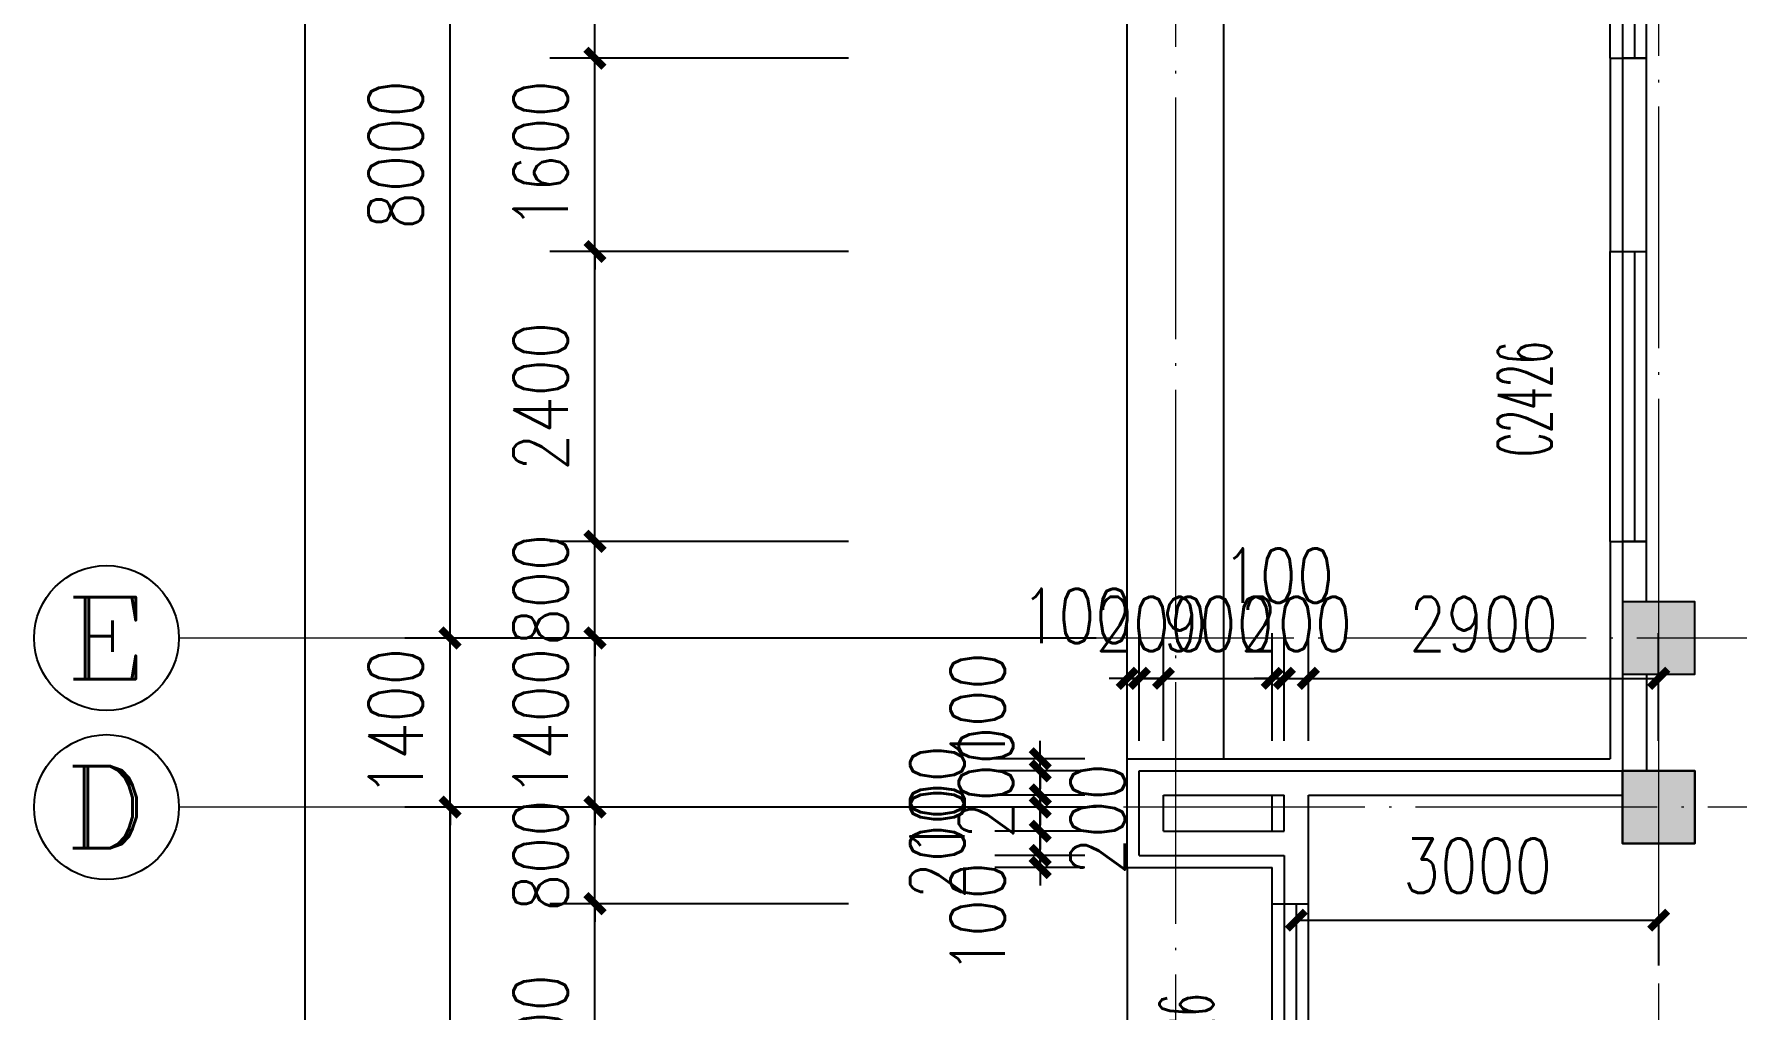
# Model space of a CAD drawing. Extents: x 1417642 to 3570900, y 124798 to 1191112.
# Drawn here: x 1430327 to 1444427, y 540692 to 548771 of the extents above; entities that cross this region are included whole.
import ezdxf
from ezdxf.enums import TextEntityAlignment as Align

# ---------------------------------------------------------------- set-up
doc = ezdxf.new("R2010")
doc.units = 0
doc.header["$LTSCALE"] = 1000
doc.header["$MEASUREMENT"] = 0
doc.linetypes.add('DOTE', pattern=[2.42, 2, -0.2, 0.02, -0.2])
doc.layers.get('0').update_dxf_attribs({"linetype": 'CONTINUOUS'})
doc.layers.get('Defpoints').update_dxf_attribs({"linetype": 'CONTINUOUS'})
for name, color, linetype in [('AXIS', 3, 'CONTINUOUS'), ('AXIS_TEXT', 7, 'CONTINUOUS'), ('colu', 2, 'CONTINUOUS'), ('COLUMN', 9, 'CONTINUOUS'), ('DOTE', 1, 'DOTE'), ('PUB_DIM', 3, 'CONTINUOUS'), ('PUB_HATCH', 8, 'CONTINUOUS'), ('STAIR', 2, 'CONTINUOUS'), ('SURFACE', 6, 'CONTINUOUS'), ('tiaozheng', 20, 'CONTINUOUS'), ('WALL', 4, 'CONTINUOUS'), ('WINDOW', 2, 'CONTINUOUS'), ('WINDOW_TEXT', 7, 'CONTINUOUS'), ('柱填充', 8, 'CONTINUOUS'), ('柱填充 @ 1', 8, 'CONTINUOUS'), ('立面造型', 40, 'CONTINUOUS')]:
    doc.layers.add(name, color=color, linetype=linetype)
doc.styles.add('_TCH_AXIS', font='COMPLEX', dxfattribs={"bigfont": 'GBCBIG'})
doc.styles.add('_TCH_WINDOW', font='ROMANS.shx', dxfattribs={"width": 0.7, "height": 400, "bigfont": 'Z.shx'})
doc.styles.add('DIM_FONT', font='SIMPLEX.shx', dxfattribs={"width": 0.8})
doc.dimstyles.new('DIMN150', dxfattribs={"dimscale": 1.5, "dimtxt": 300, "dimasz": 100, "dimexe": 250, "dimexo": 300, "dimgap": 150, "dimtad": 1, "dimdec": 0, "dimzin": 0, "dimdsep": 46, "dimtxsty": 'DIM_FONT', "dimblk": 'ARCHTICK', "dimcen": 0.09, "dimdle": 1.5, "dimclrt": 7, "dimazin": 2, "dimtfac": 1, "dimtdec": 0, "dimtix": 1, "dimtmove": 2, "dimatfit": 3, "dimldrblk": 'ARCHTICK', "dimfxl": 1, "dimtolj": 1, "dimtzin": 0, "dimarcsym": 0})

# ---------------------------------------------------------------- blocks, each defined once
blk = doc.blocks.new('5873')
at = {"layer": '柱填充 @ 1', "ltscale": 1000}
blk.add_hatch(color=256, dxfattribs=at).paths.add_polyline_path([(1507628, 714085), (1508228, 714085), (1508228, 713485), (1507628, 713485)])
at = {"layer": 'colu', "ltscale": 1000}
blk.add_lwpolyline([(1507628, 714085), (1508228, 714085), (1508228, 713485), (1507628, 713485)], close=True, dxfattribs=at)
blk = doc.blocks.new('896')
at = {"layer": '柱填充'}
h = blk.add_hatch(color=256, dxfattribs=at)
h.paths.add_polyline_path([(1580873, 568265), (1580873, 568965), (1580273, 568965), (1580273, 568265)])
h.paths.add_polyline_path([(1572873, 568265), (1572873, 568965), (1572273, 568965), (1572273, 568265)])
h.paths.add_polyline_path([(1564873, 568265), (1564873, 568965), (1564273, 568965), (1564273, 568265)])
h.paths.add_polyline_path([(1556873, 568265), (1556873, 568965), (1556273, 568965), (1556273, 568265)])
h.paths.add_polyline_path([(1546873, 568265), (1546873, 568965), (1546273, 568965), (1546273, 568265)])
h.paths.add_polyline_path([(1536873, 568265), (1536873, 568965), (1536273, 568965), (1536273, 568265)])
h.paths.add_polyline_path([(1533273, 568265), (1533273, 568965), (1532673, 568965), (1532673, 568265)])
h.paths.add_polyline_path([(1523273, 568365), (1523273, 568965), (1522673, 568965), (1522673, 568365)])
h.paths.add_polyline_path([(1590123, 558965), (1589423, 558965), (1589423, 558365), (1590123, 558365)])
h.paths.add_polyline_path([(1580923, 558365), (1580923, 559065), (1580223, 559065), (1580223, 558365)])
h.paths.add_polyline_path([(1572923, 558365), (1572923, 559065), (1572223, 559065), (1572223, 558365)])
h.paths.add_polyline_path([(1564923, 558365), (1564923, 559065), (1564223, 559065), (1564223, 558365)])
h.paths.add_polyline_path([(1556923, 558365), (1556923, 559065), (1556223, 559065), (1556223, 558365)])
h.paths.add_polyline_path([(1546923, 558365), (1546923, 559065), (1546223, 559065), (1546223, 558365)])
h.paths.add_polyline_path([(1536873, 558365), (1536873, 558965), (1536273, 558965), (1536273, 558365)])
h.paths.add_polyline_path([(1533273, 558365), (1533273, 558965), (1532673, 558965), (1532673, 558365)])
h.paths.add_polyline_path([(1523372, 558965), (1522672, 558965), (1522672, 558365), (1523372, 558365)])
h.paths.add_polyline_path([(1590123, 554765), (1590123, 555365), (1589523, 555365), (1589523, 554765)])
h.paths.add_polyline_path([(1580873, 554765), (1580873, 555365), (1580273, 555365), (1580273, 554765)])
h.paths.add_polyline_path([(1572873, 554765), (1572873, 555365), (1572273, 555365), (1572273, 554765)])
h.paths.add_polyline_path([(1564873, 554765), (1564873, 555365), (1564273, 555365), (1564273, 554765)])
h.paths.add_polyline_path([(1556873, 554765), (1556873, 555365), (1556273, 555365), (1556273, 554765)])
h.paths.add_polyline_path([(1546873, 554765), (1546873, 555365), (1546273, 555365), (1546273, 554765)])
h.paths.add_polyline_path([(1536873, 554765), (1536873, 555365), (1536273, 555365), (1536273, 554765)])
h.paths.add_polyline_path([(1533273, 554765), (1533273, 555365), (1532673, 555365), (1532673, 554765)])
h.paths.add_polyline_path([(1523372, 555365), (1522672, 555365), (1522672, 554765), (1523372, 554765)])
h.paths.add_polyline_path([(1590123, 546765), (1590123, 547365), (1589523, 547365), (1589523, 546765)])
h.paths.add_polyline_path([(1580873, 546765), (1580873, 547365), (1580273, 547365), (1580273, 546765)])
h.paths.add_polyline_path([(1572873, 546765), (1572873, 547365), (1572273, 547365), (1572273, 546765)])
h.paths.add_polyline_path([(1564873, 546765), (1564873, 547365), (1564273, 547365), (1564273, 546765)])
h.paths.add_polyline_path([(1556873, 546765), (1556873, 547365), (1556273, 547365), (1556273, 546765)])
h.paths.add_polyline_path([(1546873, 546715), (1546873, 547415), (1546173, 547415), (1546173, 546715)])
h.paths.add_polyline_path([(1536973, 546715), (1536973, 547415), (1536273, 547415), (1536273, 546715)])
h.paths.add_polyline_path([(1533273, 546715), (1533273, 547415), (1532573, 547415), (1532573, 546715)])
h.paths.add_polyline_path([(1523372, 547365), (1522672, 547365), (1522672, 546765), (1523372, 546765)])
h.paths.add_polyline_path([(1546873, 539365), (1546173, 539365), (1546173, 538765), (1546873, 538765)])
h.paths.add_polyline_path([(1536973, 538715), (1536973, 539415), (1536273, 539415), (1536273, 538715)])
h.paths.add_polyline_path([(1533273, 538715), (1533273, 539415), (1532573, 539415), (1532573, 538715)])
h.paths.add_polyline_path([(1523372, 539365), (1522672, 539365), (1522672, 538765), (1523372, 538765)])
h.paths.add_polyline_path([(1546873, 531365), (1546173, 531365), (1546173, 530765), (1546873, 530765)])
h.paths.add_polyline_path([(1536973, 530715), (1536973, 531415), (1536273, 531415), (1536273, 530715)])
h.paths.add_polyline_path([(1533273, 530715), (1533273, 531415), (1532573, 531415), (1532573, 530715)])
h.paths.add_polyline_path([(1523372, 531365), (1522672, 531365), (1522672, 530765), (1523372, 530765)])
h.paths.add_polyline_path([(1546873, 523365), (1546173, 523365), (1546173, 522765), (1546873, 522765)])
h.paths.add_polyline_path([(1536973, 522715), (1536973, 523415), (1536273, 523415), (1536273, 522715)])
h.paths.add_polyline_path([(1533273, 522715), (1533273, 523415), (1532573, 523415), (1532573, 522715)])
h.paths.add_polyline_path([(1523372, 523365), (1522672, 523365), (1522672, 522765), (1523372, 522765)])
h.paths.add_polyline_path([(1546873, 515365), (1546173, 515365), (1546173, 514765), (1546873, 514765)])
h.paths.add_polyline_path([(1536973, 514715), (1536973, 515415), (1536273, 515415), (1536273, 514715)])
h.paths.add_polyline_path([(1533273, 514715), (1533273, 515415), (1532573, 515415), (1532573, 514715)])
h.paths.add_polyline_path([(1523372, 515365), (1522672, 515365), (1522672, 514765), (1523372, 514765)])
h.paths.add_polyline_path([(1546873, 507365), (1546173, 507365), (1546173, 506765), (1546873, 506765)])
h.paths.add_polyline_path([(1536973, 506715), (1536973, 507415), (1536273, 507415), (1536273, 506715)])
h.paths.add_polyline_path([(1533273, 506715), (1533273, 507415), (1532573, 507415), (1532573, 506715)])
h.paths.add_polyline_path([(1523372, 507365), (1522672, 507365), (1522672, 506765), (1523372, 506765)])
h.paths.add_polyline_path([(1546873, 499365), (1546173, 499365), (1546173, 498765), (1546873, 498765)])
h.paths.add_polyline_path([(1536973, 498715), (1536973, 499415), (1536273, 499415), (1536273, 498715)])
h.paths.add_polyline_path([(1533273, 498715), (1533273, 499415), (1532573, 499415), (1532573, 498715)])
h.paths.add_polyline_path([(1523372, 499365), (1522672, 499365), (1522672, 498765), (1523372, 498765)])
h.paths.add_polyline_path([(1546873, 490765), (1546873, 491365), (1546273, 491365), (1546273, 490765)])
h.paths.add_polyline_path([(1536873, 490765), (1536873, 491365), (1536273, 491365), (1536273, 490765)])
h.paths.add_polyline_path([(1533273, 490765), (1533273, 491365), (1532673, 491365), (1532673, 490765)])
h.paths.add_polyline_path([(1523273, 490765), (1523273, 491365), (1522673, 491365), (1522673, 490765)])
at = {"layer": 'colu'}
blk.add_lwpolyline([(1523273, 490765), (1523273, 491365), (1522673, 491365), (1522673, 490765)], close=True, dxfattribs=at)
blk = doc.blocks.new('_ArchTick')
at = {"color": 0, "linetype": 'ByBlock', "const_width": 0.4}
blk.add_lwpolyline([(-0.5, -0.5), (0.5, 0.5)], dxfattribs=at)
blk = doc.blocks.new('*D1571')
at = {"layer": 'Defpoints', "color": 0}
for p in [(1439479, 543437), (1439379, 542471), (1439479, 542471)]:
    blk.add_point(p, dxfattribs=at)
at = {"layer": 'PUB_DIM', "color": 0, "lineweight": -2}
for p, q in [((1439379, 542921), (1439379, 543812)), ((1439479, 542921), (1439479, 543812)), ((1439379, 543437), (1439229, 543437)), ((1439379, 543437), (1439479, 543437)), ((1439479, 543437), (1439629, 543437))]:
    blk.add_line(p, q, dxfattribs=at)
at = {"layer": 'PUB_DIM', "color": 0, "lineweight": -2, "xscale": 150, "yscale": 150, "zscale": 150}
blk.add_blockref('_ArchTick', (1439379, 543437), dxfattribs=at)
at = {"layer": 'PUB_DIM', "color": 0, "lineweight": -2, "xscale": 150, "yscale": 150, "zscale": 150, "rotation": 180}
blk.add_blockref('_ArchTick', (1439479, 543437), dxfattribs=at)
at = {"layer": 'PUB_DIM', "color": 7, "insert": (1438961, 543954), "char_height": 450, "attachment_point": 5, "style": 'DIM_FONT'}
blk.add_mtext('\\A1;100', dxfattribs=at)
blk = doc.blocks.new('*D1572')
at = {"layer": 'Defpoints', "color": 0}
for p in [(1439679, 543437), (1439479, 542471), (1439679, 542471)]:
    blk.add_point(p, dxfattribs=at)
at = {"layer": 'PUB_DIM', "color": 0, "lineweight": -2}
for p, q in [((1439479, 542921), (1439479, 543812)), ((1439679, 542921), (1439679, 543812)), ((1439479, 543437), (1439329, 543437)), ((1439479, 543437), (1439679, 543437)), ((1439679, 543437), (1439829, 543437))]:
    blk.add_line(p, q, dxfattribs=at)
at = {"layer": 'PUB_DIM', "color": 0, "lineweight": -2, "xscale": 150, "yscale": 150, "zscale": 150}
blk.add_blockref('_ArchTick', (1439479, 543437), dxfattribs=at)
at = {"layer": 'PUB_DIM', "color": 0, "lineweight": -2, "xscale": 150, "yscale": 150, "zscale": 150, "rotation": 180}
blk.add_blockref('_ArchTick', (1439679, 543437), dxfattribs=at)
at = {"layer": 'PUB_DIM', "color": 7, "insert": (1439579, 543887), "char_height": 450, "attachment_point": 5, "style": 'DIM_FONT'}
blk.add_mtext('\\A1;200', dxfattribs=at)
blk = doc.blocks.new('*D1573')
at = {"layer": 'Defpoints', "color": 0}
for p in [(1440579, 543437), (1439679, 542471), (1440579, 542471)]:
    blk.add_point(p, dxfattribs=at)
at = {"layer": 'PUB_DIM', "color": 0, "lineweight": -2}
for p, q in [((1439679, 542921), (1439679, 543812)), ((1440579, 542921), (1440579, 543812)), ((1439679, 543437), (1439529, 543437)), ((1439679, 543437), (1440579, 543437)), ((1440579, 543437), (1440729, 543437))]:
    blk.add_line(p, q, dxfattribs=at)
at = {"layer": 'PUB_DIM', "color": 0, "lineweight": -2, "xscale": 150, "yscale": 150, "zscale": 150}
blk.add_blockref('_ArchTick', (1439679, 543437), dxfattribs=at)
at = {"layer": 'PUB_DIM', "color": 0, "lineweight": -2, "xscale": 150, "yscale": 150, "zscale": 150, "rotation": 180}
blk.add_blockref('_ArchTick', (1440579, 543437), dxfattribs=at)
at = {"layer": 'PUB_DIM', "color": 7, "insert": (1440129, 543887), "char_height": 450, "attachment_point": 5, "style": 'DIM_FONT'}
blk.add_mtext('\\A1;900', dxfattribs=at)
blk = doc.blocks.new('*D1574')
at = {"layer": 'Defpoints', "color": 0}
for p in [(1440679, 543437), (1440579, 542471), (1440679, 542471)]:
    blk.add_point(p, dxfattribs=at)
at = {"layer": 'PUB_DIM', "color": 0, "lineweight": -2}
for p, q in [((1440579, 542921), (1440579, 543812)), ((1440679, 542921), (1440679, 543812)), ((1440579, 543437), (1440429, 543437)), ((1440579, 543437), (1440679, 543437)), ((1440679, 543437), (1440829, 543437))]:
    blk.add_line(p, q, dxfattribs=at)
at = {"layer": 'PUB_DIM', "color": 0, "lineweight": -2, "xscale": 150, "yscale": 150, "zscale": 150}
blk.add_blockref('_ArchTick', (1440579, 543437), dxfattribs=at)
at = {"layer": 'PUB_DIM', "color": 0, "lineweight": -2, "xscale": 150, "yscale": 150, "zscale": 150, "rotation": 180}
blk.add_blockref('_ArchTick', (1440679, 543437), dxfattribs=at)
at = {"layer": 'PUB_DIM', "color": 7, "insert": (1440629, 544288), "char_height": 450, "attachment_point": 5, "style": 'DIM_FONT'}
blk.add_mtext('\\A1;100', dxfattribs=at)
blk = doc.blocks.new('*D1575')
at = {"layer": 'Defpoints', "color": 0}
for p in [(1440879, 543437), (1440679, 542471), (1440879, 542471)]:
    blk.add_point(p, dxfattribs=at)
at = {"layer": 'PUB_DIM', "color": 0, "lineweight": -2}
for p, q in [((1440679, 542921), (1440679, 543812)), ((1440879, 542921), (1440879, 543812)), ((1440679, 543437), (1440529, 543437)), ((1440679, 543437), (1440879, 543437)), ((1440879, 543437), (1441029, 543437))]:
    blk.add_line(p, q, dxfattribs=at)
at = {"layer": 'PUB_DIM', "color": 0, "lineweight": -2, "xscale": 150, "yscale": 150, "zscale": 150}
blk.add_blockref('_ArchTick', (1440679, 543437), dxfattribs=at)
at = {"layer": 'PUB_DIM', "color": 0, "lineweight": -2, "xscale": 150, "yscale": 150, "zscale": 150, "rotation": 180}
blk.add_blockref('_ArchTick', (1440879, 543437), dxfattribs=at)
at = {"layer": 'PUB_DIM', "color": 7, "insert": (1440779, 543887), "char_height": 450, "attachment_point": 5, "style": 'DIM_FONT'}
blk.add_mtext('\\A1;200', dxfattribs=at)
blk = doc.blocks.new('*D1576')
at = {"layer": 'Defpoints', "color": 0}
for p in [(1443779, 543437), (1440879, 542471), (1443779, 542471)]:
    blk.add_point(p, dxfattribs=at)
at = {"layer": 'PUB_DIM', "color": 0, "lineweight": -2}
for p, q in [((1440879, 542921), (1440879, 543812)), ((1443779, 542921), (1443779, 543812)), ((1440876, 543437), (1443781, 543437))]:
    blk.add_line(p, q, dxfattribs=at)
at = {"layer": 'PUB_DIM', "color": 0, "lineweight": -2, "xscale": 150, "yscale": 150, "zscale": 150, "rotation": 180}
blk.add_blockref('_ArchTick', (1440879, 543437), dxfattribs=at)
at = {"layer": 'PUB_DIM', "color": 0, "lineweight": -2, "xscale": 150, "yscale": 150, "zscale": 150}
blk.add_blockref('_ArchTick', (1443779, 543437), dxfattribs=at)
at = {"layer": 'PUB_DIM', "color": 7, "insert": (1442329, 543887), "char_height": 450, "attachment_point": 5, "style": 'DIM_FONT'}
blk.add_mtext('\\A1;2900', dxfattribs=at)
blk = doc.blocks.new('*D2414')
at = {"layer": 'Defpoints', "color": 0}
for p in [(1438659, 542771), (1439479, 542771), (1439479, 542671)]:
    blk.add_point(p, dxfattribs=at)
at = {"layer": 'PUB_DIM', "color": 0, "lineweight": -2}
for p, q in [((1438659, 542771), (1438659, 542921)), ((1439029, 542771), (1438284, 542771)), ((1438659, 542671), (1438659, 542771)), ((1439029, 542671), (1438284, 542671)), ((1438659, 542671), (1438659, 542521))]:
    blk.add_line(p, q, dxfattribs=at)
at = {"layer": 'PUB_DIM', "color": 0, "lineweight": -2, "xscale": 150, "yscale": 150, "zscale": 150}
for p, rotation in [((1438659, 542771), 270), ((1438659, 542671), 90)]:
    blk.add_blockref('_ArchTick', p, dxfattribs=dict(at, rotation=rotation))
at = {"layer": 'PUB_DIM', "color": 7, "insert": (1438141, 543189), "char_height": 450, "attachment_point": 5, "rotation": 90, "style": 'DIM_FONT'}
blk.add_mtext('\\A1;100', dxfattribs=at)
blk = doc.blocks.new('*D2415')
at = {"layer": 'Defpoints', "color": 0}
for p in [(1438659, 542671), (1439479, 542671), (1439479, 542471)]:
    blk.add_point(p, dxfattribs=at)
at = {"layer": 'PUB_DIM', "color": 0, "lineweight": -2}
for p, q in [((1438659, 542671), (1438659, 542821)), ((1439029, 542671), (1438284, 542671)), ((1438659, 542471), (1438659, 542671)), ((1439029, 542471), (1438284, 542471)), ((1438659, 542471), (1438659, 542321))]:
    blk.add_line(p, q, dxfattribs=at)
at = {"layer": 'PUB_DIM', "color": 0, "lineweight": -2, "xscale": 150, "yscale": 150, "zscale": 150}
for p, rotation in [((1438659, 542671), 270), ((1438659, 542471), 90)]:
    blk.add_blockref('_ArchTick', p, dxfattribs=dict(at, rotation=rotation))
at = {"layer": 'PUB_DIM', "color": 7, "insert": (1438209, 542571), "char_height": 450, "attachment_point": 5, "rotation": 90, "style": 'DIM_FONT'}
blk.add_mtext('\\A1;200', dxfattribs=at)
blk = doc.blocks.new('*D2416')
at = {"layer": 'Defpoints', "color": 0}
for p in [(1438659, 542471), (1439479, 542471), (1439479, 542371)]:
    blk.add_point(p, dxfattribs=at)
at = {"layer": 'PUB_DIM', "color": 0, "lineweight": -2}
for p, q in [((1438659, 542471), (1438659, 542621)), ((1439029, 542471), (1438284, 542471)), ((1438659, 542371), (1438659, 542471)), ((1439029, 542371), (1438284, 542371)), ((1438659, 542371), (1438659, 542221))]:
    blk.add_line(p, q, dxfattribs=at)
at = {"layer": 'PUB_DIM', "color": 0, "lineweight": -2, "xscale": 150, "yscale": 150, "zscale": 150}
for p, rotation in [((1438659, 542471), 270), ((1438659, 542371), 90)]:
    blk.add_blockref('_ArchTick', p, dxfattribs=dict(at, rotation=rotation))
at = {"layer": 'PUB_DIM', "color": 7, "insert": (1437807, 542421), "char_height": 450, "attachment_point": 5, "rotation": 90, "style": 'DIM_FONT'}
blk.add_mtext('\\A1;100', dxfattribs=at)
blk = doc.blocks.new('*D2417')
at = {"layer": 'Defpoints', "color": 0}
for p in [(1438659, 542371), (1439479, 542371), (1439479, 542171)]:
    blk.add_point(p, dxfattribs=at)
at = {"layer": 'PUB_DIM', "color": 0, "lineweight": -2}
for p, q in [((1438659, 542371), (1438659, 542521)), ((1439029, 542371), (1438284, 542371)), ((1438659, 542171), (1438659, 542371)), ((1439029, 542171), (1438284, 542171)), ((1438659, 542171), (1438659, 542021))]:
    blk.add_line(p, q, dxfattribs=at)
at = {"layer": 'PUB_DIM', "color": 0, "lineweight": -2, "xscale": 150, "yscale": 150, "zscale": 150}
for p, rotation in [((1438659, 542371), 270), ((1438659, 542171), 90)]:
    blk.add_blockref('_ArchTick', p, dxfattribs=dict(at, rotation=rotation))
at = {"layer": 'PUB_DIM', "color": 7, "insert": (1439134, 542271), "char_height": 450, "attachment_point": 5, "rotation": 90, "style": 'DIM_FONT'}
blk.add_mtext('\\A1;200', dxfattribs=at)
blk = doc.blocks.new('*D2418')
at = {"layer": 'Defpoints', "color": 0}
for p in [(1438659, 542171), (1439479, 542171), (1439479, 541971)]:
    blk.add_point(p, dxfattribs=at)
at = {"layer": 'PUB_DIM', "color": 0, "lineweight": -2}
for p, q in [((1438659, 542171), (1438659, 542321)), ((1439029, 542171), (1438284, 542171)), ((1438659, 541971), (1438659, 542171)), ((1439029, 541971), (1438284, 541971)), ((1438659, 541971), (1438659, 541821))]:
    blk.add_line(p, q, dxfattribs=at)
at = {"layer": 'PUB_DIM', "color": 0, "lineweight": -2, "xscale": 150, "yscale": 150, "zscale": 150}
for p, rotation in [((1438659, 542171), 270), ((1438659, 541971), 90)]:
    blk.add_blockref('_ArchTick', p, dxfattribs=dict(at, rotation=rotation))
at = {"layer": 'PUB_DIM', "color": 7, "insert": (1437807, 542071), "char_height": 450, "attachment_point": 5, "rotation": 90, "style": 'DIM_FONT'}
blk.add_mtext('\\A1;200', dxfattribs=at)
blk = doc.blocks.new('*D2419')
at = {"layer": 'Defpoints', "color": 0}
for p in [(1438659, 541971), (1439479, 541971), (1439479, 541871)]:
    blk.add_point(p, dxfattribs=at)
at = {"layer": 'PUB_DIM', "color": 0, "lineweight": -2}
for p, q in [((1438659, 541971), (1438659, 542121)), ((1439029, 541971), (1438284, 541971)), ((1439029, 541871), (1438284, 541871)), ((1438659, 541871), (1438659, 541971)), ((1438659, 541871), (1438659, 541721))]:
    blk.add_line(p, q, dxfattribs=at)
at = {"layer": 'PUB_DIM', "color": 0, "lineweight": -2, "xscale": 150, "yscale": 150, "zscale": 150}
for p, rotation in [((1438659, 541971), 270), ((1438659, 541871), 90)]:
    blk.add_blockref('_ArchTick', p, dxfattribs=dict(at, rotation=rotation))
at = {"layer": 'PUB_DIM', "color": 7, "insert": (1438141, 541453), "char_height": 450, "attachment_point": 5, "rotation": 90, "style": 'DIM_FONT'}
blk.add_mtext('\\A1;100', dxfattribs=at)
blk = doc.blocks.new('*D2823')
at = {"layer": 'Defpoints', "color": 0}
for p in [(1432572, 621371), (1436080, 621371), (1436080, 522771)]:
    blk.add_point(p, dxfattribs=at)
at = {"layer": 'PUB_DIM', "color": 0, "lineweight": -2}
for p, q in [((1435630, 621371), (1432197, 621371)), ((1432572, 522769), (1432572, 621373)), ((1435630, 522771), (1432197, 522771))]:
    blk.add_line(p, q, dxfattribs=at)
at = {"layer": 'PUB_DIM', "color": 0, "lineweight": -2, "xscale": 150, "yscale": 150, "zscale": 150}
for p, rotation in [((1432572, 621371), 90), ((1432572, 522771), 270)]:
    blk.add_blockref('_ArchTick', p, dxfattribs=dict(at, rotation=rotation))
at = {"layer": 'PUB_DIM', "color": 7, "insert": (1432122, 572071), "char_height": 450, "attachment_point": 5, "rotation": 90, "style": 'DIM_FONT'}
blk.add_mtext('\\A1;98600', dxfattribs=at)
blk = doc.blocks.new('*D2834')
at = {"layer": 'AXIS', "color": 0, "lineweight": -2}
for p, q in [((1439121, 551771), (1433397, 551771)), ((1433772, 543769), (1433772, 551773)), ((1439121, 543771), (1433397, 543771))]:
    blk.add_line(p, q, dxfattribs=at)
at = {"layer": 'Defpoints', "color": 0}
for p in [(1433772, 551771), (1439571, 551771), (1439571, 543771)]:
    blk.add_point(p, dxfattribs=at)
at = {"layer": 'AXIS', "color": 0, "lineweight": -2, "xscale": 150, "yscale": 150, "zscale": 150}
for p, rotation in [((1433772, 551771), 90), ((1433772, 543771), 270)]:
    blk.add_blockref('_ArchTick', p, dxfattribs=dict(at, rotation=rotation))
at = {"layer": 'AXIS', "color": 7, "insert": (1433322, 547771), "char_height": 450, "attachment_point": 5, "rotation": 90, "style": 'DIM_FONT'}
blk.add_mtext('\\A1;8000', dxfattribs=at)
blk = doc.blocks.new('*D2835')
at = {"layer": 'AXIS', "color": 0, "lineweight": -2}
for p, q in [((1433772, 543771), (1433772, 543921)), ((1439121, 543771), (1433397, 543771)), ((1433772, 542371), (1433772, 543771)), ((1439121, 542371), (1433397, 542371)), ((1433772, 542371), (1433772, 542221))]:
    blk.add_line(p, q, dxfattribs=at)
at = {"layer": 'Defpoints', "color": 0}
for p in [(1433772, 543771), (1439571, 543771), (1439571, 542371)]:
    blk.add_point(p, dxfattribs=at)
at = {"layer": 'AXIS', "color": 0, "lineweight": -2, "xscale": 150, "yscale": 150, "zscale": 150}
for p, rotation in [((1433772, 543771), 270), ((1433772, 542371), 90)]:
    blk.add_blockref('_ArchTick', p, dxfattribs=dict(at, rotation=rotation))
at = {"layer": 'AXIS', "color": 7, "insert": (1433322, 543071), "char_height": 450, "attachment_point": 5, "rotation": 90, "style": 'DIM_FONT'}
blk.add_mtext('\\A1;1400', dxfattribs=at)
blk = doc.blocks.new('*D2836')
at = {"layer": 'AXIS', "color": 0, "lineweight": -2}
for p, q in [((1439121, 542371), (1433397, 542371)), ((1433772, 534369), (1433772, 542373)), ((1439121, 534371), (1433397, 534371))]:
    blk.add_line(p, q, dxfattribs=at)
at = {"layer": 'Defpoints', "color": 0}
for p in [(1433772, 542371), (1439571, 542371), (1439571, 534371)]:
    blk.add_point(p, dxfattribs=at)
at = {"layer": 'AXIS', "color": 0, "lineweight": -2, "xscale": 150, "yscale": 150, "zscale": 150}
for p, rotation in [((1433772, 542371), 90), ((1433772, 534371), 270)]:
    blk.add_blockref('_ArchTick', p, dxfattribs=dict(at, rotation=rotation))
at = {"layer": 'AXIS', "color": 7, "insert": (1433322, 538371), "char_height": 450, "attachment_point": 5, "rotation": 90, "style": 'DIM_FONT'}
blk.add_mtext('\\A1;8000', dxfattribs=at)
blk = doc.blocks.new('*D2871')
at = {"layer": 'Defpoints', "color": 0}
for p in [(1434972, 550771), (1437521, 550771), (1437521, 548571)]:
    blk.add_point(p, dxfattribs=at)
at = {"layer": 'PUB_DIM', "color": 0, "lineweight": -2}
for p, q in [((1437071, 550771), (1434597, 550771)), ((1434972, 548569), (1434972, 550773)), ((1437071, 548571), (1434597, 548571))]:
    blk.add_line(p, q, dxfattribs=at)
at = {"layer": 'PUB_DIM', "color": 0, "lineweight": -2, "xscale": 150, "yscale": 150, "zscale": 150}
for p, rotation in [((1434972, 550771), 90), ((1434972, 548571), 270)]:
    blk.add_blockref('_ArchTick', p, dxfattribs=dict(at, rotation=rotation))
at = {"layer": 'PUB_DIM', "color": 7, "insert": (1434522, 549671), "char_height": 450, "attachment_point": 5, "rotation": 90, "style": 'DIM_FONT'}
blk.add_mtext('\\A1;2200', dxfattribs=at)
blk = doc.blocks.new('*D2872')
at = {"layer": 'Defpoints', "color": 0}
for p in [(1434972, 548571), (1437521, 548571), (1437521, 546971)]:
    blk.add_point(p, dxfattribs=at)
at = {"layer": 'PUB_DIM', "color": 0, "lineweight": -2}
for p, q in [((1434972, 548571), (1434972, 548721)), ((1437071, 548571), (1434597, 548571)), ((1434972, 546971), (1434972, 548571)), ((1437071, 546971), (1434597, 546971)), ((1434972, 546971), (1434972, 546821))]:
    blk.add_line(p, q, dxfattribs=at)
at = {"layer": 'PUB_DIM', "color": 0, "lineweight": -2, "xscale": 150, "yscale": 150, "zscale": 150}
for p, rotation in [((1434972, 548571), 270), ((1434972, 546971), 90)]:
    blk.add_blockref('_ArchTick', p, dxfattribs=dict(at, rotation=rotation))
at = {"layer": 'PUB_DIM', "color": 7, "insert": (1434522, 547771), "char_height": 450, "attachment_point": 5, "rotation": 90, "style": 'DIM_FONT'}
blk.add_mtext('\\A1;1600', dxfattribs=at)
blk = doc.blocks.new('*D2873')
at = {"layer": 'Defpoints', "color": 0}
for p in [(1434972, 546971), (1437521, 546971), (1437521, 544571)]:
    blk.add_point(p, dxfattribs=at)
at = {"layer": 'PUB_DIM', "color": 0, "lineweight": -2}
for p, q in [((1437071, 546971), (1434597, 546971)), ((1434972, 544569), (1434972, 546973)), ((1437071, 544571), (1434597, 544571))]:
    blk.add_line(p, q, dxfattribs=at)
at = {"layer": 'PUB_DIM', "color": 0, "lineweight": -2, "xscale": 150, "yscale": 150, "zscale": 150}
for p, rotation in [((1434972, 546971), 90), ((1434972, 544571), 270)]:
    blk.add_blockref('_ArchTick', p, dxfattribs=dict(at, rotation=rotation))
at = {"layer": 'PUB_DIM', "color": 7, "insert": (1434522, 545771), "char_height": 450, "attachment_point": 5, "rotation": 90, "style": 'DIM_FONT'}
blk.add_mtext('\\A1;2400', dxfattribs=at)
blk = doc.blocks.new('*D2874')
at = {"layer": 'Defpoints', "color": 0}
for p in [(1434972, 544571), (1437521, 544571), (1437521, 543771)]:
    blk.add_point(p, dxfattribs=at)
at = {"layer": 'PUB_DIM', "color": 0, "lineweight": -2}
for p, q in [((1434972, 544571), (1434972, 544721)), ((1437071, 544571), (1434597, 544571)), ((1434972, 543771), (1434972, 544571)), ((1437071, 543771), (1434597, 543771)), ((1434972, 543771), (1434972, 543621))]:
    blk.add_line(p, q, dxfattribs=at)
at = {"layer": 'PUB_DIM', "color": 0, "lineweight": -2, "xscale": 150, "yscale": 150, "zscale": 150}
for p, rotation in [((1434972, 544571), 270), ((1434972, 543771), 90)]:
    blk.add_blockref('_ArchTick', p, dxfattribs=dict(at, rotation=rotation))
at = {"layer": 'PUB_DIM', "color": 7, "insert": (1434522, 544171), "char_height": 450, "attachment_point": 5, "rotation": 90, "style": 'DIM_FONT'}
blk.add_mtext('\\A1;800', dxfattribs=at)
blk = doc.blocks.new('*D2875')
at = {"layer": 'Defpoints', "color": 0}
for p in [(1434972, 543771), (1437521, 543771), (1437521, 542371)]:
    blk.add_point(p, dxfattribs=at)
at = {"layer": 'PUB_DIM', "color": 0, "lineweight": -2}
for p, q in [((1434972, 543771), (1434972, 543921)), ((1437071, 543771), (1434597, 543771)), ((1434972, 542371), (1434972, 543771)), ((1437071, 542371), (1434597, 542371)), ((1434972, 542371), (1434972, 542221))]:
    blk.add_line(p, q, dxfattribs=at)
at = {"layer": 'PUB_DIM', "color": 0, "lineweight": -2, "xscale": 150, "yscale": 150, "zscale": 150}
for p, rotation in [((1434972, 543771), 270), ((1434972, 542371), 90)]:
    blk.add_blockref('_ArchTick', p, dxfattribs=dict(at, rotation=rotation))
at = {"layer": 'PUB_DIM', "color": 7, "insert": (1434522, 543071), "char_height": 450, "attachment_point": 5, "rotation": 90, "style": 'DIM_FONT'}
blk.add_mtext('\\A1;1400', dxfattribs=at)
blk = doc.blocks.new('*D2876')
at = {"layer": 'Defpoints', "color": 0}
for p in [(1434972, 542371), (1437521, 542371), (1437521, 541571)]:
    blk.add_point(p, dxfattribs=at)
at = {"layer": 'PUB_DIM', "color": 0, "lineweight": -2}
for p, q in [((1434972, 542371), (1434972, 542521)), ((1437071, 542371), (1434597, 542371)), ((1434972, 541571), (1434972, 542371)), ((1437071, 541571), (1434597, 541571)), ((1434972, 541571), (1434972, 541421))]:
    blk.add_line(p, q, dxfattribs=at)
at = {"layer": 'PUB_DIM', "color": 0, "lineweight": -2, "xscale": 150, "yscale": 150, "zscale": 150}
for p, rotation in [((1434972, 542371), 270), ((1434972, 541571), 90)]:
    blk.add_blockref('_ArchTick', p, dxfattribs=dict(at, rotation=rotation))
at = {"layer": 'PUB_DIM', "color": 7, "insert": (1434522, 541971), "char_height": 450, "attachment_point": 5, "rotation": 90, "style": 'DIM_FONT'}
blk.add_mtext('\\A1;800', dxfattribs=at)
blk = doc.blocks.new('*D2877')
at = {"layer": 'Defpoints', "color": 0}
for p in [(1434972, 541571), (1437521, 541571), (1437521, 539171)]:
    blk.add_point(p, dxfattribs=at)
at = {"layer": 'PUB_DIM', "color": 0, "lineweight": -2}
for p, q in [((1437071, 541571), (1434597, 541571)), ((1434972, 539169), (1434972, 541573)), ((1437071, 539171), (1434597, 539171))]:
    blk.add_line(p, q, dxfattribs=at)
at = {"layer": 'PUB_DIM', "color": 0, "lineweight": -2, "xscale": 150, "yscale": 150, "zscale": 150}
for p, rotation in [((1434972, 541571), 90), ((1434972, 539171), 270)]:
    blk.add_blockref('_ArchTick', p, dxfattribs=dict(at, rotation=rotation))
at = {"layer": 'PUB_DIM', "color": 7, "insert": (1434522, 540371), "char_height": 450, "attachment_point": 5, "rotation": 90, "style": 'DIM_FONT'}
blk.add_mtext('\\A1;2400', dxfattribs=at)
blk = doc.blocks.new('*D3080')
at = {"layer": 'Defpoints', "color": 0}
for p in [(1440779, 541871), (1443779, 541871), (1443779, 541435)]:
    blk.add_point(p, dxfattribs=at)
at = {"layer": 'PUB_DIM', "color": 0, "lineweight": -2}
for p, q in [((1440776, 541435), (1443781, 541435)), ((1440779, 541421), (1440779, 541060)), ((1443779, 541421), (1443779, 541060))]:
    blk.add_line(p, q, dxfattribs=at)
at = {"layer": 'PUB_DIM', "color": 0, "lineweight": -2, "xscale": 150, "yscale": 150, "zscale": 150, "rotation": 180}
blk.add_blockref('_ArchTick', (1440779, 541435), dxfattribs=at)
at = {"layer": 'PUB_DIM', "color": 0, "lineweight": -2, "xscale": 150, "yscale": 150, "zscale": 150}
blk.add_blockref('_ArchTick', (1443779, 541435), dxfattribs=at)
at = {"layer": 'PUB_DIM', "color": 7, "insert": (1442279, 541885), "char_height": 450, "attachment_point": 5, "style": 'DIM_FONT'}
blk.add_mtext('\\A1;3000', dxfattribs=at)
blk = doc.blocks.new('_FZH')
blk.add_lwpolyline([(-0.5, -0.5), (0.5, -0.5), (0.5, 0.5), (-0.5, 0.5)], close=True)
at = {"layer": 'PUB_HATCH'}
blk.add_solid([(-0.5, -0.5), (0.5, -0.5), (-0.5, 0.5), (0.5, 0.5)], dxfattribs=at)
blk = doc.blocks.new('$TCHSYS$WIN2D')
for p, q in [((-0.5, 0.5), (0.5, 0.5)), ((-0.5, 0.5), (-0.5, -0.5)), ((0.5, 0.5), (0.5, -0.5)), ((0.5, 0.1667), (-0.5, 0.1667)), ((0.5, -0.1667), (-0.5, -0.1667)), ((-0.5, -0.5), (0.5, -0.5))]:
    blk.add_line(p, q)

msp = doc.modelspace()

# ---------------------------------------------------------------- linework, layer by layer
at = {"layer": 'AXIS', "lineweight": 0}
for p, q in [((1437375.8, 543770.9, 0), (1431527.3, 543770.9, 0)), ((1437375.8, 542370.9, 0), (1431527.3, 542370.9, 0))]:
    msp.add_line(p, q, dxfattribs=at)
at = {"layer": 'AXIS'}
for centre in [(1430927.3, 543770.9), (1430927.3, 542370.9)]:
    msp.add_circle(centre, 600, dxfattribs=at)
at = {"layer": 'DOTE', "lineweight": 0, "elevation": 0}
for points in [[(1439778.7, 625685.4), (1439778.7, 515570.4)], [(1443778.7, 625610.7), (1443778.7, 515570.4)], [(1467378.7, 543770.9), (1432052.3, 543770.9)], [(1596227.1, 542370.9), (1431752.3, 542370.9)]]:
    msp.add_lwpolyline(points, dxfattribs=at)
at = {"layer": 'STAIR'}
msp.add_line((1440178.7, 542770.9, 0), (1440178.7, 599370.9, 0), dxfattribs=at)
at = {"layer": 'SURFACE'}
for p, q in [((1443378.7, 548570.9), (1443478.7, 548570.9)), ((1443378.7, 548570.9), (1443378.7, 546970.9)), ((1443378.7, 546970.9), (1443478.7, 546970.9)), ((1443378.7, 544570.9), (1443478.7, 544570.9)), ((1443378.7, 544570.9), (1443378.7, 543770.9)), ((1443378.7, 543770.9), (1443378.7, 542770.9)), ((1439378.7, 542770.9), (1440778.7, 542770.9)), ((1439378.7, 541870.9), (1439378.7, 542770.9)), ((1440778.7, 542770.9), (1443378.7, 542770.9)), ((1440578.7, 542170.9), (1440578.7, 542470.9)), ((1439378.7, 541870.9), (1440578.7, 541870.9)), ((1440578.7, 541570.9), (1440578.7, 541870.9)), ((1440578.7, 541570.9), (1440678.7, 541570.9))]:
    msp.add_line(p, q, dxfattribs=at)
at = {"layer": 'WALL'}
for p, q in [((1443478.7, 548570.9), (1443478.7, 546970.9)), ((1443678.7, 548570.9), (1443478.7, 548570.9)), ((1443678.7, 546970.9), (1443678.7, 548570.9)), ((1443478.7, 546970.9), (1443678.7, 546970.9)), ((1443678.7, 544570.9), (1443478.7, 544570.9)), ((1443478.7, 544570.9), (1443478.7, 544070.9)), ((1443678.7, 544070.9), (1443678.7, 544570.9)), ((1443478.7, 543470.9), (1443478.7, 542670.9)), ((1443678.7, 543470.9), (1443678.7, 542670.9)), ((1439478.7, 542670.9), (1440778.7, 542670.9)), ((1439478.7, 541970.9), (1439478.7, 542670.9)), ((1440778.7, 542670.9), (1443478.7, 542670.9)), ((1439678.7, 542470.9), (1440678.7, 542470.9)), ((1439678.7, 542170.9), (1439678.7, 542470.9)), ((1440678.7, 542170.9), (1440678.7, 542470.9)), ((1440878.7, 542470.9), (1443478.7, 542470.9)), ((1440878.7, 542070.9), (1440878.7, 542470.9)), ((1439678.7, 542170.9), (1440678.7, 542170.9)), ((1440878.7, 541570.9), (1440878.7, 542070.9)), ((1439478.7, 541970.9), (1440678.7, 541970.9)), ((1440678.7, 541970.9), (1440678.7, 541570.9)), ((1440678.7, 541570.9), (1440878.7, 541570.9))]:
    msp.add_line(p, q, dxfattribs=at)
at = {"layer": '立面造型'}
for p, q in [((1439378.7, 542770.9, 0), (1439378.7, 621770.9, 0)), ((1439378.7, 541870.9, 0), (1439378.7, 531170.9, 0))]:
    msp.add_line(p, q, dxfattribs=at)

# ---------------------------------------------------------------- block references
at = {"layer": 'COLUMN', "lineweight": 0, "xscale": 600, "yscale": 600, "zscale": 600}
for p in [(1443778.7, 543770.9, 0), (1443778.7, 542370.9, 0)]:
    msp.add_blockref('_FZH', p, dxfattribs=at)
at = {"layer": 'tiaozheng'}
for name, p in [('896', (-79194.1, 52705.8, 0)), ('5873', (-64148.9, -171414.5, 0))]:
    msp.add_blockref(name, p, dxfattribs=at)
at = {"layer": 'WINDOW', "color": 2}
ref = msp.add_blockref('$TCHSYS$WIN2D', (1443528.7, 549670.9), dxfattribs=dict(at, xscale=-2200, yscale=-300, zscale=-2200, rotation=270))
ref.add_attrib('A', 'C2226', (1442893.1, 549172.1), dxfattribs={"layer": 'WINDOW_TEXT', "color": 2, "height": 446.25, "rotation": 90, "style": '_TCH_WINDOW', "width": 0.494118})
ref = msp.add_blockref('$TCHSYS$WIN2D', (1443528.7, 545770.9), dxfattribs=dict(at, xscale=-2400, yscale=-300, zscale=-2400, rotation=270))
ref.add_attrib('A', 'C2426', (1442893.1, 545272.1), dxfattribs={"layer": 'WINDOW_TEXT', "color": 2, "height": 446.25, "rotation": 90, "style": '_TCH_WINDOW', "width": 0.494118})
ref = msp.add_blockref('$TCHSYS$WIN2D', (1440728.7, 540370.9), dxfattribs=dict(at, xscale=2400, yscale=300, zscale=2400, rotation=90))
ref.add_attrib('A', 'C2426', (1440093.1, 539872.1), dxfattribs={"layer": 'WINDOW_TEXT', "color": 2, "height": 446.25, "rotation": 90, "style": '_TCH_WINDOW', "width": 0.494118})

# ---------------------------------------------------------------- texts
at = {"layer": 'AXIS_TEXT', "style": '_TCH_AXIS'}
for s, width, p, p2 in [('E', 1.3125, (1430587.9, 543431.5), (1431266.8, 543431.5)), ('D', 1.235294, (1430587.9, 542031.5), (1431266.8, 542031.5))]:
    msp.add_text(s, height=678.8, dxfattribs=dict(at, width=width)).set_placement(p, p2, align=Align.FIT)

# ---------------------------------------------------------------- dimensions: what is measured, and where the dimension line sits
at = {"layer": 'AXIS'}
for p1, p2, picture, middle in [((1439571.2, 543770.9), (1439571.2, 551770.9), '*D2834', (1433322.3, 547770.9)), ((1439571.2, 542370.9), (1439571.2, 543770.9), '*D2835', (1433322.3, 543070.9)), ((1439571.2, 534370.9), (1439571.2, 542370.9), '*D2836', (1433322.3, 538370.9))]:
    dim = msp.add_aligned_dim(p1=p1, p2=p2, distance=5799, dimstyle='DIMN150', dxfattribs=at)
    dim.commit()
    dim.dimension.update_dxf_attribs({"geometry": picture, "text_midpoint": middle})
at = {"layer": 'PUB_DIM'}
for p1, p2, distance, picture, middle in [((1436079.6, 522770.9), (1436079.6, 621370.9), 3507.3, '*D2823', (1432122.3, 572070.9)), ((1437521.3, 548570.9), (1437521.3, 550770.9), 2549, '*D2871', (1434522.3, 549670.9)), ((1437521.3, 546970.9), (1437521.3, 548570.9), 2549, '*D2872', (1434522.3, 547770.9)), ((1437521.3, 544570.9), (1437521.3, 546970.9), 2549, '*D2873', (1434522.3, 545770.9)), ((1437521.3, 543770.9), (1437521.3, 544570.9), 2549, '*D2874', (1434522.3, 544170.9)), ((1439478.7, 542470.9), (1439678.7, 542470.9), 965.7, '*D1572', (1439578.7, 543886.6)), ((1439678.7, 542470.9), (1440578.7, 542470.9), 965.7, '*D1573', (1440128.7, 543886.6)), ((1440678.7, 542470.9), (1440878.7, 542470.9), 965.7, '*D1575', (1440778.7, 543886.6)), ((1440878.7, 542470.9), (1443778.7, 542470.9), 965.7, '*D1576', (1442328.7, 543886.6)), ((1437521.3, 542370.9), (1437521.3, 543770.9), 2549, '*D2875', (1434522.3, 543070.9)), ((1439478.7, 542470.9), (1439478.7, 542670.9), 820.2, '*D2415', (1438208.5, 542570.9)), ((1437521.3, 541570.9), (1437521.3, 542370.9), 2549, '*D2876', (1434522.3, 541970.9)), ((1440778.7, 541870.9), (1443778.7, 541870.9), -435.4, '*D3080', (1442278.7, 541885.5)), ((1437521.3, 539170.9), (1437521.3, 541570.9), 2549, '*D2877', (1434522.3, 540370.9))]:
    dim = msp.add_aligned_dim(p1=p1, p2=p2, distance=distance, dimstyle='DIMN150', dxfattribs=at)
    dim.commit()
    dim.dimension.update_dxf_attribs({"geometry": picture, "text_midpoint": middle})
for base, p1, p2, angle, picture, middle in [((1440678.7, 543436.6), (1440578.7, 542470.9), (1440678.7, 542470.9), 360, '*D1574', (1440628.7, 544287.9)), ((1439478.7, 543436.6), (1439378.7, 542470.9), (1439478.7, 542470.9), 360, '*D1571', (1438960.9, 543954.1)), ((1438658.5, 542770.9), (1439478.7, 542670.9), (1439478.7, 542770.9), 90, '*D2414', (1438141, 543188.6)), ((1438658.5, 542470.9), (1439478.7, 542370.9), (1439478.7, 542470.9), 90, '*D2416', (1437807.3, 542420.9)), ((1438658.5, 542370.9), (1439478.7, 542170.9), (1439478.7, 542370.9), 90, '*D2417', (1439133.8, 542270.9)), ((1438658.5, 542170.9), (1439478.7, 541970.9), (1439478.7, 542170.9), 90, '*D2418', (1437807.3, 542070.9)), ((1438658.5, 541970.9), (1439478.7, 541870.9), (1439478.7, 541970.9), 90, '*D2419', (1438141, 541453.1))]:
    dim = msp.add_linear_dim(base=base, p1=p1, p2=p2, angle=angle, dimstyle='DIMN150', dxfattribs=at)
    dim.commit()
    dim.dimension.update_dxf_attribs({"geometry": picture, "text_midpoint": middle, "dimtype": 129})

doc.saveas('drawing.dxf')
